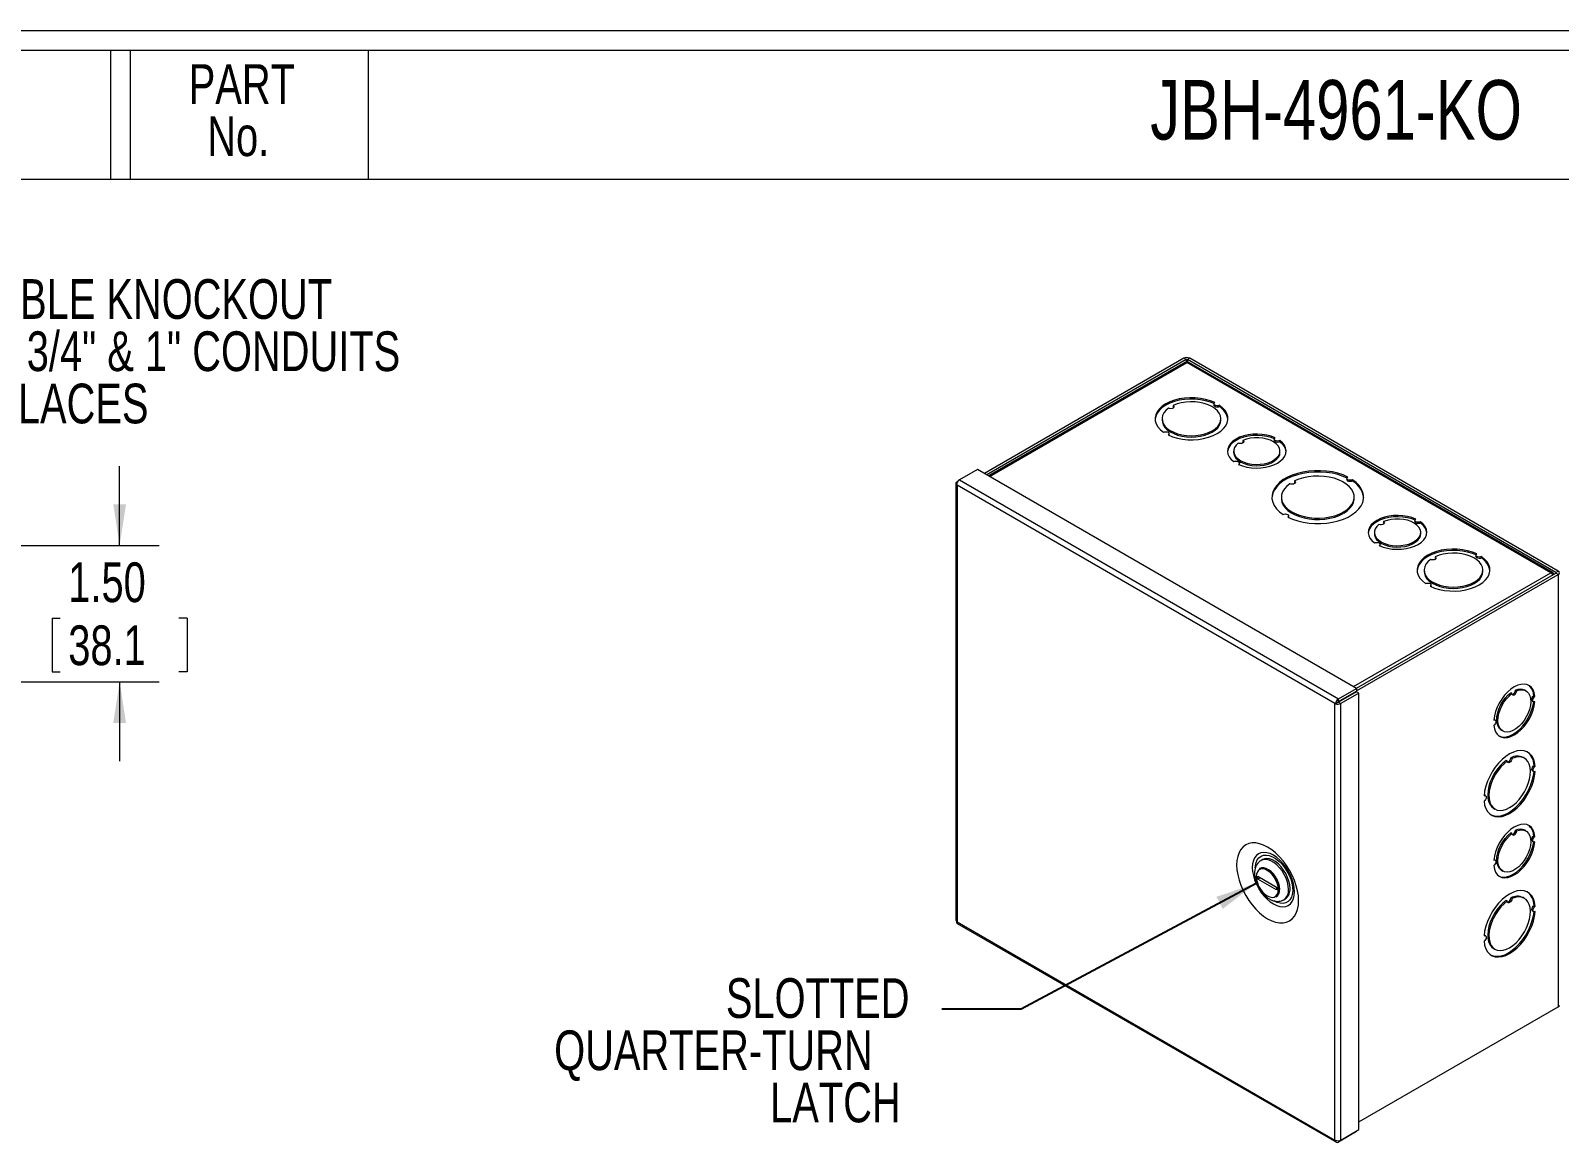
# Model space of a CAD drawing. Header units: inches. Extents: x 0.9 to 58.6, y 0.9 to 37.7.
# Drawn here: x 25.15 to 42, y 25.44 to 37.68 of the extents above; entities that cross this region are included whole.
import ezdxf

# ---------------------------------------------------------------- set-up
doc = ezdxf.new("R2010")
doc.units = ezdxf.units.IN
doc.header["$LTSCALE"] = 3.5
doc.header["$MEASUREMENT"] = 0
doc.styles.add('SLDTEXTSTYLE0', font='TXT', dxfattribs={"width": 0.75})
doc.dimstyles.new('SLDDIMSTYLE1', dxfattribs={"dimtxt": 0.4375, "dimasz": 0.455, "dimexe": 0, "dimexo": 0.0625, "dimgap": 0.109375, "dimtad": 0, "dimtih": 1, "dimtoh": 1, "dimrnd": 1e-09, "dimzin": 4, "dimdsep": 46, "dimtxsty": 'SLDTEXTSTYLE0', "dimsah": 1, "dimcen": 0.09, "dimadec": 0, "dimazin": 0, "dimtfac": 1, "dimtofl": 0, "dimtmove": 0, "dimatfit": 3, "dimfxl": 1, "dimtolj": 1, "dimtzin": 12, "dimarcsym": 0})
doc.dimstyles.new('SLDDIMSTYLE2', dxfattribs={"dimtxt": 0, "dimasz": 0.455, "dimexe": 0, "dimexo": 0.0625, "dimgap": 0, "dimtad": 0, "dimtih": 1, "dimtoh": 1, "dimdec": 0, "dimrnd": 1e-09, "dimzin": 0, "dimdsep": 46, "dimtxsty": 'Standard', "dimsah": 1, "dimcen": 0.09, "dimadec": 0, "dimazin": 0, "dimtfac": 0.455, "dimtdec": 0, "dimtofl": 0, "dimtmove": 0, "dimatfit": 3, "dimfxl": 1, "dimtolj": 1, "dimtzin": 0, "dimarcsym": 0})

# ---------------------------------------------------------------- blocks, each defined once
blk = doc.blocks.new('SW_NOTE_2')
at = {"color": 0, "linetype": 'Continuous', "lineweight": 0, "ltscale": 3.5, "char_height": 0.4375, "attachment_point": 1, "style": 'SLDTEXTSTYLE0'}
for s, insert in [('PART', (0, 0.564)), ('No.', (0.204, -0.011))]:
    blk.add_mtext(s, dxfattribs=dict(at, insert=insert))
blk = doc.blocks.new('*D9')
at = {"color": 7, "linetype": 'Continuous', "lineweight": 0, "ltscale": 3.5}
for p, q in [((26.136, 32.012), (26.136, 32.887)), ((22.882, 32.012), (26.573, 32.012)), ((25.393, 31.21), (25.393, 30.62)), ((25.393, 31.21), (25.481, 31.21)), ((26.879, 31.21), (26.79, 31.21)), ((26.879, 31.21), (26.879, 30.62)), ((17.959, 30.512), (26.573, 30.512)), ((25.393, 30.62), (25.481, 30.62)), ((26.136, 30.512), (26.136, 29.637)), ((26.879, 30.62), (26.79, 30.62))]:
    blk.add_line(p, q, dxfattribs=at)
for points in [[(26.136, 32.012), (26.206, 32.467), (26.066, 32.467)], [(26.136, 30.512), (26.066, 30.057), (26.206, 30.057)]]:
    blk.add_solid(points, dxfattribs=at)
at = {"color": 7, "linetype": 'Continuous', "lineweight": 0, "ltscale": 3.5, "char_height": 0.4375, "attachment_point": 1, "style": 'SLDTEXTSTYLE0'}
for s, insert in [('1.50', (25.57, 31.826)), ('38.1', (25.57, 31.132))]:
    blk.add_mtext(s, dxfattribs=dict(at, insert=insert))
blk = doc.blocks.new('SW_NOTE_4')
at = {"color": 0, "linetype": 'Continuous', "lineweight": 0, "ltscale": 3.5, "char_height": 0.4375, "attachment_point": 1, "style": 'SLDTEXTSTYLE0'}
for s, insert in [('DOUBLE KNOCKOUT', (0.069, 0.212)), ('FOR 3/4" & 1" CONDUITS', (0.069, -0.363)), ('(8) PLACES', (0.069, -0.939))]:
    blk.add_mtext(s, dxfattribs=dict(at, insert=insert))
blk = doc.blocks.new('SW_NOTE_10')
at = {"color": 0, "linetype": 'Continuous', "lineweight": 0, "ltscale": 3.5, "char_height": 0.4375, "attachment_point": 1, "style": 'SLDTEXTSTYLE0'}
for s, insert in [('SLOTTED', (-2.379, 0.34)), ('QUARTER-TURN', (-4.271, -0.235)), ('LATCH', (-1.891, -0.81))]:
    blk.add_mtext(s, dxfattribs=dict(at, insert=insert))

msp = doc.modelspace()

# ---------------------------------------------------------------- linework, layer by layer
at = {"color": 7, "linetype": 'Continuous', "lineweight": 0, "ltscale": 3.5}
for p, q in [((0.8794, 37.6848), (58.6294, 37.6848)), ((1.0964, 37.4678), (58.4124, 37.4678)), ((26.0374, 36.0468), (26.0374, 37.4678)), ((26.2544, 36.0468), (26.2544, 37.4678)), ((28.8794, 36.0468), (28.8794, 37.4678)), ((1.0964, 36.0468), (58.4124, 36.0468))]:
    msp.add_line(p, q, dxfattribs=at)
at = {"color": 7, "linetype": 'Continuous', "lineweight": 15, "ltscale": 3.5}
for p, q in [((37.8636, 34.0747), (35.6655, 32.8057)), ((37.8892, 34.0599), (35.6911, 32.791)), ((37.8892, 34.0599), (37.8636, 34.0747)), ((37.9271, 34.0747), (37.9015, 34.0599)), ((41.9628, 31.7154), (37.9015, 34.0599)), ((41.9884, 31.7302), (37.9271, 34.0747)), ((37.8729, 34.029), (35.7097, 32.7802)), ((41.9055, 31.7118), (37.8953, 34.0268)), ((41.9279, 31.714), (37.9178, 34.029)), ((37.7454, 33.5545), (37.7454, 33.5397)), ((37.7454, 33.5397), (37.7523, 33.5331)), ((38.194, 33.5721), (38.194, 33.5574)), ((38.2551, 33.5418), (38.2551, 33.5566)), ((37.6234, 33.4084), (37.6234, 33.3936)), ((38.2704, 33.3936), (38.2704, 33.4084)), ((37.6998, 33.2299), (37.6992, 33.2263)), ((37.6998, 33.2299), (37.6998, 33.2447)), ((38.4115, 33.0524), (38.4115, 33.0377)), ((38.5138, 33.1704), (38.5138, 33.1556)), ((38.5138, 33.1556), (38.5204, 33.1492)), ((38.8589, 33.1845), (38.8589, 33.1697)), ((38.9197, 33.154), (38.9197, 33.1688)), ((38.9219, 33.0377), (38.9219, 33.0524)), ((38.4744, 32.9056), (38.474, 32.9024)), ((38.4744, 32.9056), (38.4744, 32.9204)), ((35.3504, 32.6941), (35.3504, 27.8852)), ((35.3635, 32.7124), (35.3703, 32.7163)), ((35.5892, 32.8498), (35.3891, 32.7343)), ((35.3891, 32.7343), (39.5659, 30.3231)), ((39.7659, 30.4386), (35.5892, 32.8498)), ((39.0824, 32.7231), (39.0824, 32.7084)), ((39.6602, 32.7517), (39.6602, 32.7369)), ((39.7215, 32.7215), (39.7215, 32.7363)), ((35.3574, 32.6793), (35.3635, 32.6757)), ((39.5279, 30.2717), (35.3635, 32.6757)), ((35.3635, 32.6757), (35.3635, 27.8668)), ((38.938, 32.5452), (38.938, 32.5305)), ((39.7401, 32.5305), (39.7401, 32.5452)), ((39.6195, 32.3797), (39.6195, 32.365)), ((39.6257, 32.3833), (39.6257, 32.3686)), ((39.0179, 32.324), (39.0172, 32.32)), ((39.0179, 32.324), (39.0179, 32.3388)), ((40.0647, 32.2751), (40.0647, 32.2603)), ((40.0647, 32.2603), (40.0713, 32.2539)), ((40.4099, 32.2891), (40.4099, 32.2744)), ((40.4706, 32.2587), (40.4706, 32.2734)), ((39.9624, 32.1571), (39.9624, 32.1423)), ((40.0253, 32.0103), (40.0249, 32.0071)), ((40.0253, 32.0103), (40.0253, 32.0251)), ((40.4728, 32.1423), (40.4728, 32.1571)), ((40.6327, 31.8876), (40.6327, 31.8729)), ((40.6327, 31.8729), (40.6397, 31.8662)), ((41.0814, 31.9053), (41.0814, 31.8905)), ((41.1424, 31.875), (41.1424, 31.8897)), ((39.7647, 30.4393), (41.9628, 31.7082)), ((39.7659, 30.4105), (41.9884, 31.6935)), ((40.5108, 31.7416), (40.5108, 31.7268)), ((41.1577, 31.7268), (41.1577, 31.7416)), ((41.9628, 31.7154), (41.9884, 31.7302)), ((41.9884, 31.6935), (41.9628, 31.7082)), ((41.9884, 31.6935), (41.9884, 26.9303)), ((40.5871, 31.5631), (40.5866, 31.5595)), ((40.5871, 31.5631), (40.5871, 31.5779)), ((39.5659, 30.3231), (39.7659, 30.4386)), ((39.5659, 30.2936), (39.7659, 30.4091)), ((39.7659, 30.4019), (39.5659, 30.2864)), ((39.7915, 30.3872), (39.5915, 30.2717)), ((39.7659, 30.4386), (39.7659, 30.4091)), ((39.7915, 30.3872), (39.7659, 30.4019)), ((39.7915, 25.5783), (39.7915, 30.3872)), ((41.4788, 30.3815), (41.466, 30.3888)), ((41.5302, 30.4111), (41.5175, 30.4185)), ((41.6321, 30.4111), (41.6193, 30.4184)), ((41.719, 30.3583), (41.7318, 30.351)), ((39.5341, 30.2681), (39.5279, 30.2717)), ((39.5279, 25.4628), (39.5279, 30.2717)), ((39.5347, 30.2685), (39.5341, 30.2681)), ((39.5597, 30.2829), (39.5347, 30.2685)), ((39.5659, 30.2936), (39.5659, 30.3231)), ((39.5659, 30.2864), (39.5915, 30.2717)), ((39.5915, 25.4628), (39.5915, 30.2717)), ((41.7022, 30.2979), (41.715, 30.2905)), ((41.2783, 30.0982), (41.2813, 30.097)), ((41.294, 30.0896), (41.2813, 30.097)), ((41.3642, 29.9764), (41.3769, 29.969)), ((41.4787, 29.6659), (41.4659, 29.6733)), ((41.6147, 29.6688), (41.6019, 29.6762)), ((41.4272, 29.6362), (41.4144, 29.6436)), ((41.7055, 29.5282), (41.7183, 29.5208)), ((41.7226, 29.5888), (41.7354, 29.5814)), ((41.1714, 29.2652), (41.1748, 29.2639)), ((41.1876, 29.2565), (41.1748, 29.2639)), ((41.2785, 29.1159), (41.2913, 29.1085)), ((41.4788, 28.8382), (41.466, 28.8456)), ((41.5302, 28.8679), (41.5175, 28.8753)), ((41.6321, 28.8678), (41.6193, 28.8752)), ((41.719, 28.8151), (41.7318, 28.8077)), ((41.7022, 28.7546), (41.715, 28.7472)), ((38.7316, 28.5521), (38.7143, 28.5421)), ((41.2783, 28.5549), (41.2813, 28.5537)), ((41.294, 28.5463), (41.2813, 28.5537)), ((38.6791, 28.3687), (38.8853, 28.2497)), ((38.6791, 28.3363), (38.6791, 28.3687)), ((38.7071, 28.3525), (38.6791, 28.3363)), ((38.8853, 28.2173), (38.6791, 28.3363)), ((38.7002, 28.4541), (38.6981, 28.4529)), ((41.3642, 28.4331), (41.3769, 28.4258)), ((38.8786, 28.1402), (38.8807, 28.1414)), ((38.8853, 28.2497), (38.8853, 28.2173)), ((38.9639, 28.1096), (38.9812, 28.1196)), ((41.4272, 28.093), (41.4144, 28.1003)), ((41.4787, 28.1227), (41.4659, 28.1301)), ((41.6147, 28.1255), (41.6019, 28.1329)), ((41.7055, 27.9849), (41.7183, 27.9775)), ((41.7226, 28.0455), (41.7354, 28.0381)), ((35.358, 27.8708), (35.3574, 27.8704)), ((35.3574, 27.8704), (35.3635, 27.8668)), ((35.3635, 27.8668), (39.5279, 25.4628)), ((35.3667, 27.8499), (39.5434, 25.4387)), ((41.1714, 27.722), (41.1748, 27.7206)), ((41.1876, 27.7132), (41.1748, 27.7206)), ((41.2785, 27.5726), (41.2913, 27.5652)), ((39.7915, 25.6621), (41.9884, 26.9303)), ((39.5341, 25.4592), (39.5279, 25.4628)), ((39.5347, 25.4596), (39.5341, 25.4592)), ((39.7659, 25.5564), (39.5659, 25.4409)), ((39.5915, 25.4628), (39.7915, 25.5783)), ((39.7659, 25.5564), (39.7659, 25.5635))]:
    msp.add_line(p, q, dxfattribs=at)
at = {"color": 8, "linetype": 'Continuous', "lineweight": 15, "ltscale": 3.5}
for p, q in [((37.8892, 34.0599), (37.8892, 34.0297)), ((37.9015, 34.0599), (37.9015, 34.0297)), ((35.7228, 32.7726), (37.8953, 34.0268)), ((35.3667, 32.7106), (35.3635, 32.7124)), ((39.7329, 30.4576), (41.9055, 31.7118)), ((41.9628, 31.7154), (41.9628, 31.7082)), ((39.577, 30.3), (39.577, 30.2929)), ((39.5659, 25.4554), (39.5659, 25.4409))]:
    msp.add_line(p, q, dxfattribs=at)
at = {"color": 7, "linetype": 'Continuous', "lineweight": 15, "ltscale": 3.5, "flags": 128}
for points in [[(38.1946, 33.5757), (38.1553, 33.5914), (38.1025, 33.607), (38.0463, 33.6179), (37.9879, 33.6239), (37.9287, 33.6249), (37.8698, 33.6208), (37.8126, 33.6118), (37.7584, 33.598), (37.7082, 33.5797), (37.6633, 33.5574), (37.6246, 33.5314), (37.5929, 33.5025), (37.569, 33.4712), (37.5533, 33.4382), (37.5463, 33.4042), (37.5461, 33.401)], [(38.2036, 33.5863), (38.1553, 33.6062), (38.1025, 33.6218), (38.0463, 33.6327), (37.9879, 33.6387), (37.9287, 33.6397), (37.8698, 33.6356), (37.8126, 33.6266), (37.7584, 33.6128), (37.7082, 33.5945), (37.6633, 33.5721), (37.6246, 33.5462), (37.5929, 33.5173), (37.569, 33.4859), (37.5533, 33.4529), (37.5463, 33.4189), (37.548, 33.3847), (37.5584, 33.351), (37.5773, 33.3186), (37.6043, 33.2881), (37.6387, 33.2603)], [(37.6939, 33.5248), (37.6651, 33.5001), (37.6435, 33.4731), (37.6295, 33.4445), (37.6236, 33.4149), (37.6259, 33.3852), (37.6364, 33.3561), (37.6547, 33.3283), (37.6804, 33.3026), (37.7129, 33.2795), (37.7513, 33.2597), (37.7947, 33.2436), (37.8419, 33.2318), (37.8918, 33.2244), (37.9431, 33.2217), (37.9945, 33.2237), (38.0447, 33.2304), (38.0924, 33.2416), (38.1364, 33.2571), (38.1756, 33.2764), (38.209, 33.299), (38.2358, 33.3244), (38.2552, 33.352), (38.2668, 33.3809), (38.2703, 33.4106), (38.2656, 33.4402), (38.2529, 33.469), (38.2323, 33.4963), (38.2045, 33.5213), (38.1702, 33.5435), (38.1303, 33.5622), (38.0856, 33.5771), (38.0375, 33.5877), (37.987, 33.5937), (37.9356, 33.595), (37.8844, 33.5916), (37.8348, 33.5836), (37.7881, 33.5711), (37.7454, 33.5545)], [(37.6902, 33.2305), (37.7385, 33.2106), (37.7913, 33.195), (37.8475, 33.1841), (37.9059, 33.1781), (37.9651, 33.1771), (38.024, 33.1812), (38.0812, 33.1903), (38.1354, 33.2041), (38.1856, 33.2224), (38.2305, 33.2447), (38.2692, 33.2706), (38.3009, 33.2996), (38.3248, 33.3309), (38.3405, 33.3639), (38.3475, 33.3979), (38.3458, 33.4321), (38.3354, 33.4658), (38.3165, 33.4982), (38.2895, 33.5287), (38.2551, 33.5566)], [(37.7454, 33.5545), (37.7524, 33.5477), (37.7546, 33.5399), (37.7517, 33.5321), (37.744, 33.5256), (37.7326, 33.5211), (37.7192, 33.5194), (37.7057, 33.5207), (37.6939, 33.5248)], [(38.2551, 33.5566), (38.2433, 33.5524), (38.2297, 33.5511), (38.2161, 33.5528), (38.2047, 33.5572), (38.197, 33.5638), (38.194, 33.5716), (38.1963, 33.5795), (38.2036, 33.5863)], [(38.2551, 33.5418), (38.2433, 33.5376), (38.2297, 33.5363), (38.2161, 33.538), (38.2047, 33.5425), (38.197, 33.5491), (38.194, 33.5569), (38.194, 33.5574)], [(37.6234, 33.3936), (37.6259, 33.3705), (37.6364, 33.3414), (37.6547, 33.3136), (37.6804, 33.2878), (37.7129, 33.2647), (37.7513, 33.2449), (37.7947, 33.2289), (37.8419, 33.217), (37.8918, 33.2096), (37.9431, 33.2069), (37.9945, 33.209), (38.0447, 33.2157), (38.0924, 33.2269), (38.1364, 33.2423), (38.1756, 33.2616), (38.209, 33.2842), (38.2358, 33.3097), (38.2552, 33.3372), (38.2668, 33.3662), (38.2704, 33.3936)], [(37.6387, 33.2603), (37.6505, 33.2644), (37.6642, 33.2657), (37.6777, 33.2641), (37.6891, 33.2596), (37.6968, 33.253), (37.6998, 33.2452), (37.6975, 33.2373), (37.6902, 33.2305)], [(38.8682, 33.1985), (38.8248, 33.2153), (38.7772, 33.2279), (38.7267, 33.2359), (38.6746, 33.2391), (38.6224, 33.2374), (38.5713, 33.2308), (38.5227, 33.2196), (38.4778, 33.204), (38.438, 33.1845), (38.4041, 33.1614), (38.377, 33.1356), (38.3576, 33.1075), (38.3463, 33.078), (38.3433, 33.0478), (38.3488, 33.0178), (38.3627, 32.9886), (38.3845, 32.9612), (38.4137, 32.9361)], [(38.8594, 33.1876), (38.8248, 33.2006), (38.7772, 33.2132), (38.7267, 33.2211), (38.6746, 33.2243), (38.6224, 33.2226), (38.5713, 33.2161), (38.5227, 33.2049), (38.4778, 33.1893), (38.438, 33.1697), (38.4041, 33.1467), (38.377, 33.1208), (38.3576, 33.0927), (38.3463, 33.0632), (38.3435, 33.045)], [(38.4623, 33.1407), (38.4381, 33.1179), (38.4213, 33.093), (38.4127, 33.0667), (38.4124, 33.04), (38.4205, 33.0137), (38.4367, 32.9886), (38.4604, 32.9657), (38.491, 32.9456), (38.5273, 32.929), (38.5683, 32.9165), (38.6124, 32.9085), (38.6584, 32.9052), (38.7046, 32.9067), (38.7496, 32.9131), (38.7919, 32.924), (38.83, 32.9392), (38.8628, 32.9581), (38.8891, 32.9801), (38.908, 33.0045), (38.919, 33.0305), (38.9218, 33.0572), (38.9161, 33.0837), (38.9021, 33.1092), (38.8805, 33.1329), (38.8518, 33.1539), (38.817, 33.1715), (38.7772, 33.1852), (38.7338, 33.1946), (38.6882, 33.1992), (38.6419, 33.1991), (38.5964, 33.1941), (38.5532, 33.1844), (38.5138, 33.1704)], [(38.9197, 33.1688), (38.9079, 33.1647), (38.8944, 33.1634), (38.881, 33.1651), (38.8696, 33.1696), (38.8619, 33.1761), (38.859, 33.1839), (38.8612, 33.1917), (38.8682, 33.1985)], [(38.4115, 33.0377), (38.4124, 33.0252), (38.4205, 32.9989), (38.4367, 32.9738), (38.4604, 32.9509), (38.491, 32.9308), (38.5273, 32.9142), (38.5683, 32.9017), (38.6124, 32.8937), (38.6584, 32.8904), (38.7046, 32.892), (38.7496, 32.8983), (38.7919, 32.9093), (38.83, 32.9245), (38.8628, 32.9434), (38.8891, 32.9654), (38.908, 32.9898), (38.919, 33.0157), (38.9219, 33.0377)], [(38.5138, 33.1704), (38.5206, 33.1636), (38.5227, 33.1559), (38.5196, 33.1482), (38.512, 33.1417), (38.5008, 33.1373), (38.4875, 33.1356), (38.4741, 33.1368), (38.4623, 33.1407)], [(38.4652, 32.9064), (38.5086, 32.8895), (38.5562, 32.8769), (38.6067, 32.8689), (38.6587, 32.8658), (38.711, 32.8675), (38.7621, 32.874), (38.8107, 32.8852), (38.8555, 32.9008), (38.8954, 32.9204), (38.9293, 32.9434), (38.9563, 32.9693), (38.9757, 32.9974), (38.9871, 33.0269), (38.99, 33.057), (38.9845, 33.0871), (38.9707, 33.1162), (38.9489, 33.1437), (38.9197, 33.1688)], [(38.9197, 33.154), (38.9079, 33.1499), (38.8944, 33.1487), (38.881, 33.1504), (38.8696, 33.1548), (38.8619, 33.1614), (38.859, 33.1691), (38.8589, 33.1697)], [(38.4137, 32.9361), (38.4254, 32.9402), (38.439, 32.9414), (38.4524, 32.9397), (38.4637, 32.9353), (38.4714, 32.9287), (38.4744, 32.921), (38.4722, 32.9132), (38.4652, 32.9064)], [(35.3635, 32.7124), (35.3586, 32.709), (35.3547, 32.7051), (35.352, 32.701), (35.3506, 32.6966), (35.3505, 32.6921), (35.3517, 32.6878), (35.3542, 32.6835), (35.3574, 32.6802)], [(39.6608, 32.7557), (39.6174, 32.7742), (39.5602, 32.793), (39.4992, 32.8074), (39.4355, 32.8171), (39.3702, 32.8219), (39.3043, 32.8217), (39.2391, 32.8167), (39.1755, 32.8067), (39.1147, 32.7921), (39.0577, 32.7731), (39.0054, 32.7499), (38.9589, 32.723), (38.9187, 32.6929), (38.8858, 32.66), (38.8604, 32.6249), (38.8432, 32.5882), (38.8345, 32.5505), (38.8334, 32.5378)], [(39.6699, 32.766), (39.6174, 32.789), (39.5602, 32.8078), (39.4992, 32.8222), (39.4355, 32.8318), (39.3702, 32.8366), (39.3043, 32.8365), (39.2391, 32.8314), (39.1755, 32.8215), (39.1147, 32.8069), (39.0577, 32.7878), (39.0054, 32.7647), (38.9589, 32.7378), (38.9187, 32.7076), (38.8858, 32.6747), (38.8604, 32.6396), (38.8432, 32.6029), (38.8345, 32.5653), (38.8342, 32.5272), (38.8426, 32.4895), (38.8593, 32.4527), (38.8842, 32.4175), (38.9168, 32.3845), (38.9566, 32.3542)], [(39.0309, 32.6934), (38.9971, 32.6662), (38.9704, 32.6364), (38.9515, 32.6048), (38.9406, 32.5719), (38.9382, 32.5385), (38.944, 32.5051), (38.9582, 32.4727), (38.9803, 32.4417), (39.0099, 32.4129), (39.0464, 32.3869), (39.089, 32.3642), (39.1369, 32.3453), (39.189, 32.3305), (39.2442, 32.3203), (39.3014, 32.3147), (39.3594, 32.314), (39.4169, 32.3181), (39.4729, 32.327), (39.526, 32.3404), (39.5752, 32.3581), (39.6195, 32.3797)], [(39.0081, 32.3244), (39.0606, 32.3015), (39.1178, 32.2827), (39.1788, 32.2683), (39.2425, 32.2586), (39.3078, 32.2538), (39.3737, 32.254), (39.439, 32.259), (39.5026, 32.269), (39.5634, 32.2836), (39.6204, 32.3026), (39.6726, 32.3258), (39.7192, 32.3527), (39.7593, 32.3828), (39.7923, 32.4157), (39.8176, 32.4508), (39.8348, 32.4875), (39.8436, 32.5252), (39.8438, 32.5632), (39.8355, 32.6009), (39.8187, 32.6377), (39.7938, 32.6729), (39.7612, 32.706), (39.7215, 32.7363)], [(39.0824, 32.7231), (39.0896, 32.7163), (39.0919, 32.7085), (39.089, 32.7007), (39.0812, 32.6941), (39.0698, 32.6896), (39.0563, 32.6879), (39.0426, 32.6892), (39.0309, 32.6934)], [(39.6257, 32.3833), (39.6631, 32.4089), (39.6938, 32.4373), (39.7171, 32.468), (39.7324, 32.5003), (39.7395, 32.5335), (39.7383, 32.567), (39.7287, 32.6), (39.7109, 32.6319), (39.6854, 32.6619), (39.6526, 32.6895), (39.6133, 32.7141), (39.5682, 32.7352), (39.5183, 32.7523), (39.4647, 32.7651), (39.4085, 32.7733), (39.3508, 32.7766), (39.2928, 32.7752), (39.2358, 32.769), (39.181, 32.758), (39.1295, 32.7426), (39.0824, 32.7231)], [(39.0824, 32.7084), (39.0896, 32.7016), (39.0896, 32.7016)], [(39.7215, 32.7363), (39.7097, 32.732), (39.696, 32.7306), (39.6824, 32.7323), (39.6709, 32.7368), (39.6631, 32.7435), (39.6602, 32.7513), (39.6626, 32.7592), (39.6699, 32.766)], [(39.7215, 32.7215), (39.7097, 32.7173), (39.696, 32.7159), (39.6824, 32.7175), (39.6709, 32.722), (39.6631, 32.7287), (39.6602, 32.7365), (39.6602, 32.7369)], [(38.938, 32.5305), (38.9382, 32.5237), (38.944, 32.4904), (38.9582, 32.4579), (38.9803, 32.427), (39.0099, 32.3982), (39.0464, 32.3721), (39.089, 32.3494), (39.1369, 32.3305), (39.189, 32.3158), (39.2442, 32.3055), (39.3014, 32.3), (39.3594, 32.2992), (39.4169, 32.3034), (39.4729, 32.3122), (39.526, 32.3256), (39.5752, 32.3434), (39.6195, 32.365)], [(39.6257, 32.3686), (39.6631, 32.3941), (39.6938, 32.4225), (39.7171, 32.4532), (39.7324, 32.4855), (39.7395, 32.5187), (39.7401, 32.5305)], [(38.9566, 32.3542), (38.9684, 32.3584), (38.9821, 32.3598), (38.9957, 32.3582), (39.0072, 32.3537), (39.015, 32.347), (39.0179, 32.3392), (39.0154, 32.3313), (39.0081, 32.3244)], [(39.6195, 32.3797), (39.6186, 32.3806), (39.6182, 32.3815), (39.6186, 32.3825), (39.6195, 32.3833), (39.6209, 32.3839), (39.6226, 32.3841), (39.6243, 32.3839), (39.6257, 32.3833)], [(40.4191, 32.3032), (40.3757, 32.32), (40.3281, 32.3326), (40.2776, 32.3406), (40.2256, 32.3438), (40.1733, 32.3421), (40.1222, 32.3355), (40.0736, 32.3243), (40.0288, 32.3087), (39.9889, 32.2891), (39.955, 32.2661), (39.928, 32.2402), (39.9085, 32.2122), (39.8972, 32.1827), (39.8942, 32.1525), (39.8998, 32.1225), (39.9136, 32.0933), (39.9354, 32.0658), (39.9646, 32.0408)], [(40.4103, 32.2923), (40.3757, 32.3052), (40.3281, 32.3178), (40.2776, 32.3258), (40.2256, 32.329), (40.1733, 32.3273), (40.1222, 32.3208), (40.0736, 32.3095), (40.0288, 32.2939), (39.9889, 32.2744), (39.955, 32.2513), (39.928, 32.2255), (39.9085, 32.1974), (39.8972, 32.1679), (39.8944, 32.1497)], [(40.0133, 32.2454), (39.989, 32.2226), (39.9723, 32.1977), (39.9636, 32.1714), (39.9633, 32.1447), (39.9714, 32.1183), (39.9876, 32.0933), (40.0113, 32.0703), (40.0419, 32.0502), (40.0783, 32.0337), (40.1192, 32.0212), (40.1634, 32.0131), (40.2093, 32.0098), (40.2556, 32.0114), (40.3006, 32.0178), (40.3428, 32.0287), (40.3809, 32.0439), (40.4137, 32.0628), (40.44, 32.0848), (40.4589, 32.1092), (40.47, 32.1352), (40.4727, 32.1619), (40.467, 32.1884), (40.4531, 32.2139), (40.4314, 32.2375), (40.4027, 32.2585), (40.3679, 32.2762), (40.3281, 32.2899), (40.2847, 32.2992), (40.2391, 32.3039), (40.1928, 32.3037), (40.1473, 32.2987), (40.1041, 32.2891), (40.0647, 32.2751)], [(40.0647, 32.2751), (40.0715, 32.2683), (40.0736, 32.2605), (40.0706, 32.2529), (40.0629, 32.2464), (40.0517, 32.242), (40.0384, 32.2402), (40.025, 32.2414), (40.0133, 32.2454)], [(40.0161, 32.011), (40.0595, 31.9942), (40.1071, 31.9816), (40.1576, 31.9736), (40.2096, 31.9704), (40.2619, 31.9721), (40.313, 31.9787), (40.3616, 31.9899), (40.4064, 32.0055), (40.4463, 32.0251), (40.4802, 32.0481), (40.5072, 32.074), (40.5267, 32.102), (40.538, 32.1315), (40.541, 32.1617), (40.5354, 32.1917), (40.5216, 32.2209), (40.4998, 32.2484), (40.4706, 32.2734)], [(40.4706, 32.2734), (40.4588, 32.2694), (40.4453, 32.2681), (40.4319, 32.2698), (40.4205, 32.2743), (40.4128, 32.2808), (40.4099, 32.2885), (40.4121, 32.2964), (40.4191, 32.3032)], [(40.4706, 32.2587), (40.4588, 32.2546), (40.4453, 32.2533), (40.4319, 32.255), (40.4205, 32.2595), (40.4128, 32.266), (40.4099, 32.2738), (40.4099, 32.2744)], [(39.9624, 32.1423), (39.9633, 32.1299), (39.9714, 32.1036), (39.9876, 32.0785), (40.0113, 32.0556), (40.0419, 32.0355), (40.0783, 32.0189), (40.1192, 32.0064), (40.1634, 31.9984), (40.2093, 31.9951), (40.2556, 31.9966), (40.3006, 32.003), (40.3428, 32.014), (40.3809, 32.0291), (40.4137, 32.048), (40.44, 32.0701), (40.4589, 32.0944), (40.47, 32.1204), (40.4728, 32.1423)], [(39.9646, 32.0408), (39.9764, 32.0448), (39.9899, 32.0461), (40.0033, 32.0444), (40.0147, 32.0399), (40.0224, 32.0334), (40.0253, 32.0257), (40.0231, 32.0178), (40.0161, 32.011)], [(41.0819, 31.9089), (41.0427, 31.9246), (40.9899, 31.9402), (40.9337, 31.9511), (40.8753, 31.9571), (40.816, 31.9581), (40.7572, 31.954), (40.7, 31.945), (40.6457, 31.9312), (40.5956, 31.9129), (40.5507, 31.8905), (40.512, 31.8646), (40.4803, 31.8357), (40.4564, 31.8043), (40.4407, 31.7713), (40.4336, 31.7373), (40.4334, 31.7342)], [(41.0909, 31.9195), (41.0427, 31.9394), (40.9899, 31.955), (40.9337, 31.9659), (40.8753, 31.9719), (40.816, 31.9729), (40.7572, 31.9688), (40.7, 31.9597), (40.6457, 31.9459), (40.5956, 31.9276), (40.5507, 31.9053), (40.512, 31.8794), (40.4803, 31.8504), (40.4564, 31.8191), (40.4407, 31.7861), (40.4336, 31.7521), (40.4353, 31.7179), (40.4457, 31.6842), (40.4646, 31.6517), (40.4916, 31.6213), (40.5261, 31.5934)], [(40.5813, 31.8579), (40.5525, 31.8333), (40.5308, 31.8063), (40.5169, 31.7777), (40.511, 31.7481), (40.5133, 31.7184), (40.5237, 31.6893), (40.5421, 31.6615), (40.5678, 31.6357), (40.6003, 31.6127), (40.6387, 31.5929), (40.6821, 31.5768), (40.7293, 31.565), (40.7792, 31.5576), (40.8305, 31.5549), (40.8819, 31.5569), (40.9321, 31.5636), (40.9798, 31.5748), (41.0238, 31.5903), (41.063, 31.6095), (41.0964, 31.6322), (41.1231, 31.6576), (41.1426, 31.6851), (41.1542, 31.7141), (41.1577, 31.7438), (41.153, 31.7734), (41.1402, 31.8022), (41.1197, 31.8294), (41.0919, 31.8545), (41.0576, 31.8767), (41.0176, 31.8954), (40.973, 31.9103), (40.9248, 31.9208), (40.8744, 31.9269), (40.8229, 31.9282), (40.7718, 31.9248), (40.7222, 31.9167), (40.6754, 31.9043), (40.6327, 31.8876)], [(40.5776, 31.5637), (40.6258, 31.5438), (40.6786, 31.5282), (40.7348, 31.5173), (40.7932, 31.5113), (40.8525, 31.5103), (40.9114, 31.5144), (40.9685, 31.5234), (41.0228, 31.5372), (41.0729, 31.5555), (41.1178, 31.5779), (41.1565, 31.6038), (41.1882, 31.6327), (41.2121, 31.6641), (41.2278, 31.6971), (41.2349, 31.7311), (41.2332, 31.7653), (41.2228, 31.799), (41.2039, 31.8314), (41.1769, 31.8619), (41.1424, 31.8897)], [(40.6327, 31.8876), (40.6398, 31.8808), (40.642, 31.873), (40.639, 31.8653), (40.6313, 31.8587), (40.62, 31.8543), (40.6066, 31.8526), (40.593, 31.8538), (40.5813, 31.8579)], [(41.1424, 31.8897), (41.1306, 31.8856), (41.117, 31.8842), (41.1035, 31.8859), (41.0921, 31.8904), (41.0843, 31.897), (41.0814, 31.9048), (41.0837, 31.9127), (41.0909, 31.9195)], [(41.1424, 31.875), (41.1306, 31.8708), (41.117, 31.8695), (41.1035, 31.8712), (41.0921, 31.8756), (41.0843, 31.8822), (41.0814, 31.89), (41.0814, 31.8905)], [(40.5108, 31.7268), (40.5133, 31.7036), (40.5237, 31.6745), (40.5421, 31.6467), (40.5678, 31.621), (40.6003, 31.5979), (40.6387, 31.5781), (40.6821, 31.562), (40.7293, 31.5502), (40.7792, 31.5428), (40.8305, 31.5401), (40.8819, 31.5421), (40.9321, 31.5488), (40.9798, 31.56), (41.0238, 31.5755), (41.063, 31.5948), (41.0964, 31.6174), (41.1231, 31.6428), (41.1426, 31.6704), (41.1542, 31.6993), (41.1577, 31.7268)], [(40.5261, 31.5934), (40.5379, 31.5976), (40.5515, 31.5989), (40.565, 31.5972), (40.5765, 31.5928), (40.5842, 31.5861), (40.5871, 31.5784), (40.5848, 31.5705), (40.5776, 31.5637)], [(41.7318, 30.351), (41.7247, 30.3888), (41.7118, 30.4214), (41.6935, 30.448), (41.6702, 30.4678), (41.6426, 30.4803), (41.6114, 30.4852), (41.5774, 30.4824), (41.5414, 30.472), (41.5045, 30.4542), (41.4676, 30.4294), (41.4317, 30.3984), (41.3977, 30.3619), (41.3665, 30.3209), (41.3389, 30.2765), (41.3156, 30.2298), (41.2973, 30.1821), (41.2844, 30.1346), (41.2773, 30.0886)], [(41.3642, 29.9764), (41.3601, 29.9789), (41.3399, 29.9971), (41.3248, 30.0219), (41.3152, 30.0525), (41.3113, 30.0878), (41.3135, 30.1268), (41.3215, 30.1681), (41.3351, 30.2104), (41.3538, 30.2522), (41.3771, 30.2922), (41.4042, 30.3291), (41.4342, 30.3617), (41.466, 30.3888)], [(41.5302, 30.4111), (41.5621, 30.4208), (41.5921, 30.4228), (41.6192, 30.4172), (41.6425, 30.404), (41.6612, 30.3839), (41.6748, 30.3573), (41.6828, 30.3253), (41.6849, 30.2887), (41.6811, 30.249), (41.6715, 30.2073), (41.6563, 30.165), (41.6362, 30.1235), (41.6117, 30.0843), (41.5837, 30.0485), (41.5531, 30.0174), (41.5209, 29.992), (41.4882, 29.9731), (41.4559, 29.9613), (41.4253, 29.9571), (41.3973, 29.9605), (41.3729, 29.9715), (41.3527, 29.9897), (41.3376, 30.0145), (41.328, 30.0451), (41.3241, 30.0805), (41.3263, 30.1194), (41.3343, 30.1607), (41.3479, 30.203), (41.3666, 30.2448), (41.3899, 30.2848), (41.417, 30.3217), (41.447, 30.3543), (41.4788, 30.3815)], [(41.4788, 30.3815), (41.4813, 30.3721), (41.487, 30.3665), (41.4951, 30.3653), (41.5045, 30.3687), (41.514, 30.3762), (41.5221, 30.3868), (41.5278, 30.399), (41.5302, 30.4111)], [(41.7022, 30.2979), (41.7017, 30.2982), (41.6965, 30.3046), (41.6947, 30.3146), (41.6965, 30.3266), (41.7017, 30.3391), (41.7096, 30.3502), (41.719, 30.3583)], [(41.7318, 30.2915), (41.7224, 30.2888), (41.7145, 30.2908), (41.7093, 30.2972), (41.7075, 30.3072), (41.7093, 30.3192), (41.7145, 30.3317), (41.7224, 30.3428), (41.7318, 30.351)], [(41.2773, 30.0291), (41.2844, 29.9913), (41.2973, 29.9587), (41.3156, 29.9321), (41.3389, 29.9123), (41.3665, 29.8998), (41.3977, 29.8948), (41.4317, 29.8976), (41.4676, 29.9081), (41.5045, 29.9259), (41.5414, 29.9507), (41.5774, 29.9817), (41.6114, 30.0182), (41.6426, 30.0592), (41.6702, 30.1036), (41.6935, 30.1502), (41.7118, 30.1979), (41.7247, 30.2455), (41.7318, 30.2915)], [(41.3366, 29.9138), (41.3537, 29.9071), (41.3849, 29.9022), (41.4189, 29.905), (41.4549, 29.9155), (41.4917, 29.9333), (41.5286, 29.9581), (41.5646, 29.9891), (41.5986, 30.0256), (41.6298, 30.0665), (41.6574, 30.1109), (41.6807, 30.1576), (41.699, 30.2053), (41.7119, 30.2528), (41.718, 30.2893)], [(41.2773, 30.0886), (41.2867, 30.0913), (41.2946, 30.0893), (41.2998, 30.0828), (41.3016, 30.0729), (41.2998, 30.0608), (41.2946, 30.0484), (41.2867, 30.0373), (41.2773, 30.0291)], [(41.7354, 29.5814), (41.7285, 29.6252), (41.7156, 29.6638), (41.6969, 29.6964), (41.673, 29.7223), (41.6442, 29.7409), (41.6112, 29.7517), (41.5748, 29.7547), (41.5357, 29.7496), (41.4948, 29.7367), (41.453, 29.7161), (41.4112, 29.6884), (41.3703, 29.6541), (41.3312, 29.614), (41.2947, 29.569), (41.2618, 29.5201), (41.233, 29.4683), (41.209, 29.4147), (41.1904, 29.3606), (41.1775, 29.3071), (41.1706, 29.2553)], [(41.4272, 29.6362), (41.3915, 29.6075), (41.3573, 29.5733), (41.3255, 29.5344), (41.297, 29.4918), (41.2724, 29.4465), (41.2524, 29.3998), (41.2375, 29.3529), (41.2281, 29.3068), (41.2243, 29.2628), (41.2264, 29.222), (41.2342, 29.1854), (41.2475, 29.154), (41.2661, 29.1285), (41.2894, 29.1096), (41.3168, 29.0978), (41.3477, 29.0934), (41.3813, 29.0964), (41.4167, 29.1069), (41.453, 29.1245), (41.4893, 29.1488), (41.5247, 29.1792), (41.5582, 29.2149), (41.5891, 29.255), (41.6166, 29.2985), (41.6399, 29.3443), (41.6584, 29.3912), (41.6718, 29.438), (41.6796, 29.4836), (41.6816, 29.5268), (41.6779, 29.5665), (41.6684, 29.6016), (41.6535, 29.6314), (41.6335, 29.655), (41.6089, 29.6719), (41.5804, 29.6815), (41.5487, 29.6838), (41.5145, 29.6785), (41.4787, 29.6659)], [(41.4787, 29.6659), (41.4764, 29.6537), (41.4707, 29.6413), (41.4625, 29.6306), (41.453, 29.623), (41.4434, 29.6196), (41.4353, 29.6209), (41.4296, 29.6267), (41.4272, 29.6362)], [(41.1706, 29.1959), (41.1775, 29.1521), (41.1904, 29.1135), (41.209, 29.0809), (41.233, 29.055), (41.2618, 29.0364), (41.2947, 29.0255), (41.3312, 29.0226), (41.3703, 29.0277), (41.4112, 29.0406), (41.453, 29.0612), (41.4948, 29.0889), (41.5357, 29.1232), (41.5748, 29.1632), (41.6112, 29.2082), (41.6442, 29.2572), (41.673, 29.309), (41.6969, 29.3626), (41.7156, 29.4167), (41.7285, 29.4702), (41.7354, 29.5219)], [(41.4144, 29.6436), (41.3787, 29.6149), (41.3445, 29.5807), (41.3127, 29.5418), (41.2842, 29.4992), (41.2596, 29.4539), (41.2396, 29.4072), (41.2247, 29.3603), (41.2153, 29.3142), (41.2115, 29.2702), (41.2136, 29.2294), (41.2214, 29.1928), (41.2347, 29.1614), (41.2533, 29.1359), (41.2766, 29.117), (41.2785, 29.1159)], [(41.2462, 29.0452), (41.249, 29.0438), (41.282, 29.0329), (41.3184, 29.03), (41.3575, 29.035), (41.3984, 29.048), (41.4402, 29.0686), (41.482, 29.0963), (41.5229, 29.1305), (41.562, 29.1706), (41.5984, 29.2156), (41.6314, 29.2646), (41.6602, 29.3164), (41.6842, 29.3699), (41.7028, 29.4241), (41.7157, 29.4776), (41.7217, 29.5194)], [(41.7055, 29.5282), (41.7051, 29.5284), (41.6998, 29.5348), (41.698, 29.5448), (41.6998, 29.557), (41.7051, 29.5695), (41.7131, 29.5807), (41.7226, 29.5888)], [(41.7354, 29.5219), (41.7259, 29.5191), (41.7179, 29.521), (41.7126, 29.5275), (41.7108, 29.5375), (41.7126, 29.5496), (41.7179, 29.5622), (41.7259, 29.5733), (41.7354, 29.5814)], [(41.1706, 29.2553), (41.1801, 29.2582), (41.188, 29.2563), (41.1933, 29.2498), (41.1952, 29.2398), (41.1933, 29.2277), (41.188, 29.2151), (41.1801, 29.204), (41.1706, 29.1959)], [(41.7318, 28.8077), (41.7247, 28.8455), (41.7118, 28.8781), (41.6935, 28.9047), (41.6702, 28.9245), (41.6426, 28.937), (41.6114, 28.942), (41.5774, 28.9392), (41.5414, 28.9287), (41.5045, 28.9109), (41.4676, 28.8861), (41.4317, 28.8551), (41.3977, 28.8186), (41.3665, 28.7777), (41.3389, 28.7332), (41.3156, 28.6866), (41.2973, 28.6389), (41.2844, 28.5914), (41.2773, 28.5453)], [(41.3642, 28.4331), (41.3601, 28.4356), (41.3399, 28.4538), (41.3248, 28.4786), (41.3152, 28.5092), (41.3113, 28.5446), (41.3135, 28.5835), (41.3215, 28.6248), (41.3351, 28.6671), (41.3538, 28.7089), (41.3771, 28.7489), (41.4042, 28.7859), (41.4342, 28.8184), (41.466, 28.8456)], [(41.5302, 28.8679), (41.5621, 28.8775), (41.5921, 28.8795), (41.6192, 28.8739), (41.6425, 28.8608), (41.6612, 28.8406), (41.6748, 28.8141), (41.6828, 28.782), (41.6849, 28.7455), (41.6811, 28.7057), (41.6715, 28.664), (41.6563, 28.6217), (41.6362, 28.5803), (41.6117, 28.541), (41.5837, 28.5052), (41.5531, 28.4741), (41.5209, 28.4487), (41.4882, 28.4298), (41.4559, 28.418), (41.4253, 28.4138), (41.3973, 28.4173), (41.3729, 28.4283), (41.3527, 28.4465), (41.3376, 28.4713), (41.328, 28.5018), (41.3241, 28.5372), (41.3263, 28.5762), (41.3343, 28.6175), (41.3479, 28.6597), (41.3666, 28.7015), (41.3899, 28.7416), (41.417, 28.7785), (41.447, 28.811), (41.4788, 28.8382)], [(41.4788, 28.8382), (41.4813, 28.8289), (41.487, 28.8232), (41.4951, 28.822), (41.5045, 28.8254), (41.514, 28.8329), (41.5221, 28.8435), (41.5278, 28.8557), (41.5302, 28.8679)], [(41.7022, 28.7546), (41.7017, 28.7549), (41.6965, 28.7614), (41.6947, 28.7713), (41.6965, 28.7834), (41.7017, 28.7958), (41.7096, 28.8069), (41.719, 28.8151)], [(38.7863, 27.901), (38.8309, 27.8786), (38.8747, 27.8634), (38.917, 27.8556), (38.9571, 27.8552), (38.9942, 27.8625), (39.0278, 27.8771), (39.0573, 27.8989), (39.0821, 27.9274), (39.1018, 27.9623), (39.1162, 28.0029), (39.1249, 28.0484), (39.1278, 28.0982), (39.1249, 28.1514), (39.1162, 28.207), (39.1018, 28.2641), (39.0821, 28.3218), (39.0573, 28.379), (39.0278, 28.4348), (38.9942, 28.4882), (38.9571, 28.5383), (38.917, 28.5843), (38.8747, 28.6253), (38.8309, 28.6607), (38.7863, 28.6898), (38.7417, 28.7121), (38.6979, 28.7274), (38.6556, 28.7352), (38.6155, 28.7355), (38.5784, 28.7283), (38.5448, 28.7137), (38.5153, 28.6919), (38.4905, 28.6633), (38.4708, 28.6285), (38.4564, 28.5879), (38.4477, 28.5423), (38.4448, 28.4925), (38.4477, 28.4394), (38.4564, 28.3837), (38.4708, 28.3266), (38.4905, 28.2689), (38.5153, 28.2117), (38.5448, 28.1559), (38.5784, 28.1025), (38.6155, 28.0524), (38.6556, 28.0065), (38.6979, 27.9655), (38.7417, 27.9301), (38.7863, 27.901)], [(41.2773, 28.4859), (41.2844, 28.448), (41.2973, 28.4154), (41.3156, 28.3888), (41.3389, 28.369), (41.3665, 28.3565), (41.3977, 28.3516), (41.4317, 28.3544), (41.4676, 28.3648), (41.5045, 28.3827), (41.5414, 28.4074), (41.5774, 28.4384), (41.6114, 28.4749), (41.6426, 28.5159), (41.6702, 28.5603), (41.6935, 28.607), (41.7118, 28.6547), (41.7247, 28.7022), (41.7318, 28.7482)], [(41.3366, 28.3706), (41.3537, 28.3639), (41.3849, 28.3589), (41.4189, 28.3617), (41.4549, 28.3722), (41.4917, 28.39), (41.5286, 28.4148), (41.5646, 28.4458), (41.5986, 28.4823), (41.6298, 28.5233), (41.6574, 28.5677), (41.6807, 28.6144), (41.699, 28.6621), (41.7119, 28.7096), (41.718, 28.746)], [(41.7318, 28.7482), (41.7224, 28.7455), (41.7145, 28.7475), (41.7093, 28.754), (41.7075, 28.7639), (41.7093, 28.776), (41.7145, 28.7884), (41.7224, 28.7995), (41.7318, 28.8077)], [(38.8495, 28.0639), (38.8858, 28.0463), (38.9212, 28.0356), (38.9549, 28.0323), (38.9859, 28.0363), (39.0136, 28.0477), (39.0372, 28.066), (39.0563, 28.0909), (39.0702, 28.1217), (39.0787, 28.1576), (39.0816, 28.1979), (39.0787, 28.2415), (39.0702, 28.2873), (39.0563, 28.3342), (39.0372, 28.381), (39.0136, 28.4266), (38.9859, 28.4699), (38.9549, 28.5098), (38.9212, 28.5453), (38.8858, 28.5756), (38.8495, 28.5998), (38.8132, 28.6175), (38.7778, 28.6281), (38.7442, 28.6314), (38.7131, 28.6274), (38.6854, 28.6161), (38.6618, 28.5977), (38.6428, 28.5729), (38.6288, 28.5421), (38.6203, 28.5061), (38.6175, 28.4658), (38.6203, 28.4223), (38.6288, 28.3765), (38.6428, 28.3296), (38.6618, 28.2827), (38.6854, 28.2371), (38.7131, 28.1938), (38.7442, 28.1539), (38.7778, 28.1184), (38.8132, 28.0882), (38.8495, 28.0639)], [(39.033, 28.2339), (39.03, 28.2731), (39.021, 28.3145), (39.0065, 28.3565), (38.9869, 28.3979), (38.9628, 28.4371), (38.9351, 28.4729), (38.9047, 28.504), (38.8727, 28.5294), (38.8401, 28.5483), (38.8081, 28.5598), (38.7777, 28.5638), (38.75, 28.56), (38.7316, 28.5521)], [(41.2773, 28.5453), (41.2867, 28.548), (41.2946, 28.546), (41.2998, 28.5396), (41.3016, 28.5296), (41.2998, 28.5176), (41.2946, 28.5051), (41.2867, 28.494), (41.2773, 28.4859)], [(38.6981, 28.4529), (38.7167, 28.4599), (38.7411, 28.4608), (38.7677, 28.454), (38.7953, 28.4398), (38.8225, 28.4189), (38.8482, 28.3923), (38.871, 28.3612), (38.89, 28.3271), (38.9042, 28.2916), (38.913, 28.2563), (38.916, 28.2229)], [(38.9181, 28.2241), (38.9151, 28.2575), (38.9063, 28.2928), (38.8921, 28.3283), (38.8731, 28.3624), (38.8502, 28.3935), (38.8246, 28.4201), (38.7973, 28.441), (38.7698, 28.4552), (38.7432, 28.462), (38.7188, 28.4611), (38.7002, 28.4541)], [(38.9036, 28.2229), (38.9006, 28.2558), (38.8916, 28.2907), (38.8771, 28.3256), (38.8579, 28.3589), (38.8349, 28.3889), (38.8092, 28.4141), (38.7822, 28.4333), (38.7551, 28.4454), (38.7399, 28.4489)], [(41.7354, 28.0381), (41.7285, 28.0819), (41.7156, 28.1205), (41.6969, 28.1531), (41.673, 28.179), (41.6442, 28.1976), (41.6112, 28.2085), (41.5748, 28.2114), (41.5357, 28.2064), (41.4948, 28.1934), (41.453, 28.1728), (41.4112, 28.1451), (41.3703, 28.1109), (41.3312, 28.0708), (41.2947, 28.0258), (41.2618, 27.9768), (41.233, 27.925), (41.209, 27.8715), (41.1904, 27.8173), (41.1775, 27.7638), (41.1706, 27.7121)], [(41.4272, 28.093), (41.3915, 28.0643), (41.3573, 28.03), (41.3255, 27.9911), (41.297, 27.9485), (41.2724, 27.9033), (41.2524, 27.8566), (41.2375, 27.8096), (41.2281, 27.7635), (41.2243, 27.7195), (41.2264, 27.6787), (41.2342, 27.6421), (41.2475, 27.6107), (41.2661, 27.5852), (41.2894, 27.5664), (41.3168, 27.5546), (41.3477, 27.5501), (41.3813, 27.5532), (41.4167, 27.5637), (41.453, 27.5813), (41.4893, 27.6056), (41.5247, 27.636), (41.5582, 27.6717), (41.5891, 27.7118), (41.6166, 27.7553), (41.6399, 27.801), (41.6584, 27.8479), (41.6718, 27.8948), (41.6796, 27.9404), (41.6816, 27.9835), (41.6779, 28.0232), (41.6684, 28.0584), (41.6535, 28.0881), (41.6335, 28.1117), (41.6089, 28.1286), (41.5804, 28.1383), (41.5487, 28.1405), (41.5145, 28.1353), (41.4787, 28.1227)], [(41.1706, 27.6526), (41.1775, 27.6088), (41.1904, 27.5702), (41.209, 27.5376), (41.233, 27.5117), (41.2618, 27.4932), (41.2947, 27.4823), (41.3312, 27.4793), (41.3703, 27.4844), (41.4112, 27.4974), (41.453, 27.5179), (41.4948, 27.5456), (41.5357, 27.5799), (41.5748, 27.62), (41.6112, 27.665), (41.6442, 27.7139), (41.673, 27.7657), (41.6969, 27.8193), (41.7156, 27.8734), (41.7285, 27.9269), (41.7354, 27.9787)], [(41.4144, 28.1003), (41.3787, 28.0717), (41.3445, 28.0374), (41.3127, 27.9985), (41.2842, 27.9559), (41.2596, 27.9107), (41.2396, 27.864), (41.2247, 27.817), (41.2153, 27.7709), (41.2115, 27.7269), (41.2136, 27.6861), (41.2214, 27.6495), (41.2347, 27.6181), (41.2533, 27.5926), (41.2766, 27.5737), (41.2785, 27.5726)], [(41.2462, 27.5019), (41.249, 27.5005), (41.282, 27.4897), (41.3184, 27.4867), (41.3575, 27.4918), (41.3984, 27.5047), (41.4402, 27.5253), (41.482, 27.553), (41.5229, 27.5873), (41.562, 27.6274), (41.5984, 27.6724), (41.6314, 27.7213), (41.6602, 27.7731), (41.6842, 27.8267), (41.7028, 27.8808), (41.7157, 27.9343), (41.7217, 27.9762)], [(41.4787, 28.1227), (41.4764, 28.1104), (41.4707, 28.0981), (41.4625, 28.0873), (41.453, 28.0797), (41.4434, 28.0763), (41.4353, 28.0776), (41.4296, 28.0835), (41.4272, 28.093)], [(41.7055, 27.9849), (41.7051, 27.9851), (41.6998, 27.9916), (41.698, 28.0016), (41.6998, 28.0137), (41.7051, 28.0263), (41.7131, 28.0374), (41.7226, 28.0455)], [(41.7354, 27.9787), (41.7259, 27.9758), (41.7179, 27.9778), (41.7126, 27.9842), (41.7108, 27.9942), (41.7126, 28.0064), (41.7179, 28.0189), (41.7259, 28.03), (41.7354, 28.0381)], [(41.1706, 27.7121), (41.1801, 27.7149), (41.188, 27.713), (41.1933, 27.7066), (41.1952, 27.6966), (41.1933, 27.6844), (41.188, 27.6719), (41.1801, 27.6607), (41.1706, 27.6526)]]:
    msp.add_lwpolyline(points, dxfattribs=at)
at = {"color": 8, "linetype": 'Continuous', "lineweight": 15, "ltscale": 3.5, "flags": 128}
for points in [[(38.6503, 28.4621), (38.6518, 28.4842), (38.6592, 28.5195), (38.6722, 28.5494), (38.6906, 28.5732), (38.7137, 28.5902), (38.7409, 28.5999), (38.7715, 28.6019), (38.8044, 28.5964), (38.8389, 28.5833), (38.8739, 28.5631), (38.9084, 28.5363), (38.9414, 28.5038), (38.9719, 28.4665), (38.9991, 28.4254), (39.0223, 28.3818), (39.0406, 28.3368), (39.0536, 28.2917), (39.061, 28.248), (39.0625, 28.2068), (39.0581, 28.1693), (39.0478, 28.1366), (39.0321, 28.1096), (39.0113, 28.0891), (38.986, 28.0757), (38.957, 28.0698), (38.9251, 28.0716), (38.8913, 28.081), (38.8564, 28.0977), (38.8564, 28.0977)], [(39.0156, 28.2239), (39.0126, 28.2631), (39.0037, 28.3045), (38.9892, 28.3465), (38.9696, 28.3879), (38.9455, 28.4271), (38.9178, 28.4629), (38.8874, 28.494), (38.8554, 28.5194), (38.8228, 28.5382), (38.7908, 28.5498), (38.7604, 28.5538), (38.7327, 28.55), (38.7148, 28.5424)], [(38.7399, 28.4489), (38.7295, 28.4498), (38.7064, 28.4464), (38.6872, 28.4353), (38.6727, 28.417), (38.6637, 28.3926), (38.6607, 28.3631), (38.6637, 28.3301), (38.6727, 28.2953), (38.6872, 28.2604), (38.7064, 28.227), (38.7295, 28.197), (38.7551, 28.1718), (38.7822, 28.1527), (38.8092, 28.1406), (38.8349, 28.1362), (38.8579, 28.1396), (38.8771, 28.1507), (38.8916, 28.1689), (38.9006, 28.1934), (38.9036, 28.2229), (38.9036, 28.2229)]]:
    msp.add_lwpolyline(points, dxfattribs=at)
at = {"color": 7, "linetype": 'Continuous', "lineweight": 15, "ltscale": 12.25}
for centre, radius, start, end in [((37.8953, 34.0134), 0.069, 62.60965, 117.39023), ((37.8822, 34.0084), 0.0226, 54.38283, 114.3064), ((37.8953, 34.048), 0.0134, 62.6103, 117.38903), ((37.9085, 34.0084), 0.0226, 65.69346, 125.61719), ((38.158, 33.377), 0.1912, 7.20791, 59.50661), ((38.839, 33.025), 0.1522, 7.58697, 57.99967), ((35.4263, 32.6762), 0.069, 122.60497, 177.39503), ((39.6054, 32.5106), 0.2407, 6.50171, 61.17896), ((39.6226, 32.3628), 0.00656, 62.04299, 118.31794), ((40.39, 32.1296), 0.1522, 7.58697, 57.99967), ((41.0454, 31.7102), 0.1912, 7.20791, 59.50661), ((41.9179, 31.6966), 0.0196, 350.78585, 129.20304), ((41.8683, 31.6541), 0.0686, 29.68758, 57.21056), ((41.9614, 31.7118), 0.00382, 290.78602, 69.21601), ((41.9814, 31.7118), 0.0196, 290.78367, 69.21669), ((41.4703, 30.4184), 0.0471, 283.18417, 0.09423), ((41.5683, 30.3177), 0.1129, 63.13417, 116.77224), ((41.5669, 30.353), 0.1522, 2.00405, 52.41746), ((39.6031, 30.265), 0.069, 122.60497, 177.39503), ((39.5594, 30.3343), 0.0703, 249.42371, 297.07506), ((39.5731, 30.2823), 0.0134, 122.60432, 177.39568), ((39.56, 30.2975), 0.0126, 269.81591, 298.0769), ((41.4188, 29.6728), 0.0471, 283.14978, 0.64868), ((41.5366, 29.5439), 0.1475, 63.74178, 118.64512), ((41.5355, 29.5892), 0.1871, 359.86541, 53.4282), ((41.4703, 28.8752), 0.0471, 283.18421, 0.09419), ((41.5683, 28.7745), 0.1129, 63.13412, 116.77235), ((41.5669, 28.8098), 0.1522, 2.00403, 52.41746), ((38.8272, 28.2132), 0.0893, 305.12706, 6.18509), ((38.8293, 28.2144), 0.0893, 305.12706, 6.18509), ((38.9093, 28.221), 0.1243, 305.34566, 5.96647), ((41.5366, 28.0006), 0.1475, 63.74195, 118.64495), ((41.5355, 28.046), 0.1871, 359.8654, 53.42823), ((41.4188, 28.1295), 0.0471, 283.14888, 0.64959), ((35.3694, 27.886), 0.0191, 182.44318, 233.02248), ((35.3784, 27.8675), 0.0212, 172.1842, 236.50353), ((35.3815, 27.8984), 0.0363, 229.49205, 240.27919), ((41.979, 26.9509), 0.0226, 294.37459, 354.30572), ((39.5521, 25.505), 0.0486, 240.2053, 249.07972), ((39.5535, 25.4561), 0.0196, 170.78501, 309.20424), ((39.5594, 25.5254), 0.0703, 249.42371, 297.07506)]:
    msp.add_arc(centre, radius, start, end, dxfattribs=at)
at = {"color": 8, "linetype": 'Continuous', "lineweight": 15, "ltscale": 12.25}
msp.add_arc((38.8922, 28.211), 0.1241, 305.07196, 5.99077, dxfattribs=at)
at = {"color": 7, "linetype": 'Continuous', "lineweight": 15, "ltscale": 3.5}
msp.add_open_spline([(38.7154, 28.5419), (38.7131, 28.5408), (38.7015, 28.5355), (38.6845, 28.5196), (38.6658, 28.4957), (38.6525, 28.4674), (38.6443, 28.4356), (38.6415, 28.4004), (38.6442, 28.3624), (38.6527, 28.3229), (38.6664, 28.2833), (38.685, 28.2449), (38.7077, 28.2086), (38.7342, 28.1755), (38.764, 28.1464), (38.7966, 28.1222), (38.8302, 28.1047), (38.8634, 28.0944), (38.895, 28.0908), (38.925, 28.094), (38.9481, 28.1005), (38.9596, 28.1079), (38.9629, 28.11)], degree=3, knots=[0, 0, 0, 0, 0.0122643, 0.0612869, 0.1096183, 0.1587542, 0.2100202, 0.2640542, 0.3203949, 0.3777606, 0.4350329, 0.4920872, 0.5491263, 0.6064378, 0.6643187, 0.7231329, 0.7830552, 0.8359685, 0.886233, 0.9343201, 0.9811952, 1, 1, 1, 1], dxfattribs=at)

# ---------------------------------------------------------------- block references
at = {"color": 7, "linetype": 'Continuous', "lineweight": 0, "ltscale": 3.5}
for name, p in [('SW_NOTE_2', (26.8979, 36.7507)), ('SW_NOTE_4', (23.9952, 34.7343)), ('SW_NOTE_10', (35.1955, 26.9053))]:
    msp.add_blockref(name, p, dxfattribs=at)

# ---------------------------------------------------------------- texts
at = {"color": 7, "linetype": 'Continuous', "lineweight": 0, "ltscale": 3.5, "insert": (37.4926, 37.1402), "char_height": 0.65625, "attachment_point": 1, "style": 'SLDTEXTSTYLE0'}
msp.add_mtext('JBH-4961-KO', dxfattribs=at)

# ---------------------------------------------------------------- dimensions: what is measured, and where the dimension line sits
at = {"color": 7, "linetype": 'Continuous', "lineweight": 0, "ltscale": 3.5}
dim = msp.add_linear_dim(base=(26.1358, 32.0121), p1=(17.7842, 30.5121), p2=(22.7072, 32.0121), angle=90, dimstyle='SLDDIMSTYLE1', dxfattribs=at)
dim.commit()
dim.dimension.update_dxf_attribs({"geometry": '*D9', "text_midpoint": (26.1358, 31.2621), "dimtype": 160})

# ---------------------------------------------------------------- leaders
msp.add_leader([(38.6583, 28.2904), (36.0705, 26.9053), (35.1955, 26.9053)], dimstyle='SLDDIMSTYLE2', dxfattribs=at)

doc.saveas('drawing.dxf')
